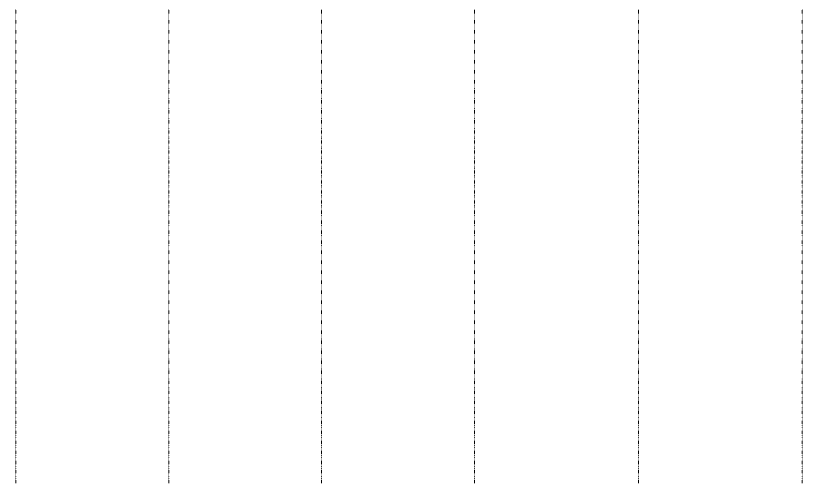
# Model space of a CAD drawing. Extents: x -32000 to 362567, y -29000 to 144214.
# Drawn here: x 218400 to 261600, y -29000 to -3347 of the extents above; entities that cross this region are included whole.
import ezdxf

# ---------------------------------------------------------------- set-up
doc = ezdxf.new("R2010")
doc.units = 0
doc.header["$LTSCALE"] = 10
doc.linetypes.add('H12PL25$0$JJP_三點線', pattern=[0.9, 0.3, -0.15, 0, -0.15, 0, -0.15, 0, -0.15])
doc.layers.add('H12PL25$0$S-GRID', color=252, linetype='Continuous')

# ---------------------------------------------------------------- blocks, each defined once
blk = doc.blocks.new('H12PL25')
at = {"layer": 'H12PL25$0$S-GRID', "linetype": 'H12PL25$0$JJP_三點線', "lineweight": 0}
for p, q in [((218400, 128250), (218400, -28000)), ((226800, 128250), (226800, -28000)), ((235200, 128250), (235200, -28000)), ((243600, 128250), (243600, -28000)), ((252600, 128250), (252600, -28000)), ((261600, 128250), (261600, -28000)), ((218400, -28000), (218400, -29000)), ((226800, -28000), (226800, -29000)), ((235200, -28000), (235200, -29000)), ((243600, -28000), (243600, -29000)), ((252600, -28000), (252600, -29000)), ((261600, -28000), (261600, -29000))]:
    blk.add_line(p, q, dxfattribs=at)

msp = doc.modelspace()

# ---------------------------------------------------------------- block references
msp.add_blockref('H12PL25', (0, 0))

doc.saveas('drawing.dxf')
